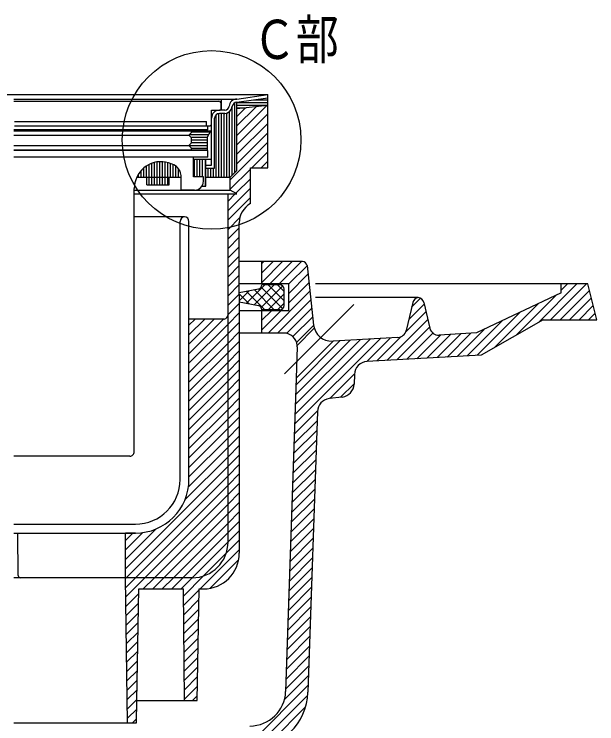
# Model space of a CAD drawing. Units: millimetres, scale not verified. Extents: x -819 to 819, y -558 to 522.
# Drawn here: x -529.8 to -334, y -383 to -144.6 of the extents above; entities that cross this region are included whole.
import ezdxf
from ezdxf.enums import TextEntityAlignment as Align

# ---------------------------------------------------------------- set-up
doc = ezdxf.new("R2010")
doc.units = ezdxf.units.MM
doc.header["$LTSCALE"] = 6
doc.linetypes.add('CHAIN2', pattern=[12, 9, -1, 1, -1])
doc.layers.add('0-E_極細4', color=6, linetype='Continuous')
doc.layers.add('1-1_寸法4', color=7, linetype='Continuous')
doc.styles.add('ＭＳ ゴシック', font='')
doc.styles.get('ＭＳ ゴシック').set_extended_font_data('MS Gothic')

msp = doc.modelspace()

# ---------------------------------------------------------------- linework, layer by layer
at = {"layer": '0-E_極細4'}
for p, q in [((-615.283, -171.596), (-444.583, -171.596)), ((-454.965, -173.075), (-444.583, -171.596)), ((-444.583, -172.636), (-444.583, -171.596)), ((-444.583, -195.353), (-444.583, -171.618)), ((-529.933, -173.075), (-454.965, -173.075)), ((-529.933, -173.825), (-461.008, -173.825)), ((-460.183, -176.825), (-460.183, -173.075)), ((-454.965, -174.136), (-444.583, -172.657)), ((-449.272, -173.325), (-444.583, -173.325)), ((-460.258, -176.525), (-460.258, -174.575)), ((-456.567, -198.709), (-456.567, -175.805)), ((-455.667, -197.809), (-455.667, -174.29)), ((-454.965, -197.106), (-454.965, -174.125)), ((-454.965, -174.225), (-444.583, -174.225)), ((-454.965, -175.125), (-444.583, -175.125)), ((-444.583, -175.186), (-454.965, -176.386)), ((-454.965, -185.264), (-444.926, -175.225)), ((-454.965, -182.082), (-448.524, -175.641)), ((-454.965, -176.025), (-451.843, -176.025)), ((-454.965, -178.9), (-452.122, -176.057)), ((-463.483, -176.825), (-460.558, -176.825)), ((-463.483, -181.325), (-463.483, -176.825)), ((-461.967, -199.325), (-461.967, -178.331)), ((-461.067, -199.325), (-461.067, -177.889)), ((-459.071, -176.825), (-460.858, -176.825)), ((-459.071, -177.875), (-460.858, -177.875)), ((-460.167, -199.325), (-460.167, -177.875)), ((-459.267, -199.325), (-459.267, -177.875)), ((-458.367, -199.325), (-458.367, -177.776)), ((-457.467, -199.325), (-457.467, -177.307)), ((-454.965, -188.446), (-444.583, -178.064)), ((-529.633, -180.575), (-465.133, -180.575)), ((-465.133, -182.075), (-465.133, -180.575)), ((-463.483, -195.275), (-463.483, -179.45)), ((-462.433, -196.325), (-462.433, -179.45)), ((-464.683, -183.424), (-529.933, -183.424)), ((-529.633, -182.075), (-464.233, -182.075)), ((-464.683, -183.424), (-464.683, -182.075)), ((-454.965, -191.628), (-444.583, -181.246)), ((-529.933, -183.716), (-463.708, -183.716)), ((-529.933, -185.216), (-471.058, -185.216)), ((-470.867, -185.025), (-464.406, -185.025)), ((-470.349, -185.925), (-464.886, -185.925)), ((-470.308, -183.716), (-470.308, -184.466)), ((-470.308, -184.125), (-463.926, -184.125)), ((-464.908, -185.966), (-463.708, -183.716)), ((-454.965, -194.81), (-444.583, -184.428)), ((-471.058, -188.666), (-470.308, -187.916)), ((-470.308, -185.966), (-470.308, -187.916)), ((-470.308, -186.825), (-464.908, -186.825)), ((-470.308, -187.725), (-464.908, -187.725)), ((-464.908, -185.966), (-464.908, -190.166)), ((-457.183, -200.21), (-444.583, -187.61)), ((-529.933, -188.666), (-471.058, -188.666)), ((-529.933, -190.166), (-464.908, -190.166)), ((-470.308, -189.416), (-471.058, -188.666)), ((-471.017, -188.625), (-464.908, -188.625)), ((-470.308, -189.416), (-470.308, -190.166)), ((-470.308, -189.525), (-464.908, -189.525)), ((-469.558, -192.574), (-529.933, -192.574)), ((-469.558, -199.174), (-469.558, -192.574)), ((-464.683, -192.574), (-469.558, -192.574)), ((-449.977, -196.186), (-444.583, -190.792)), ((-484.467, -199.325), (-484.467, -195.067)), ((-483.567, -199.325), (-483.567, -194.676)), ((-482.667, -199.325), (-482.667, -194.394)), ((-481.767, -199.325), (-481.767, -194.212)), ((-480.867, -199.325), (-480.867, -194.123)), ((-479.967, -199.325), (-479.967, -194.125)), ((-479.067, -199.325), (-479.067, -194.217)), ((-478.167, -199.325), (-478.167, -194.402)), ((-477.267, -199.325), (-477.267, -194.688)), ((-476.367, -199.325), (-476.367, -195.083)), ((-469.558, -193.325), (-463.483, -193.325)), ((-469.167, -199.174), (-469.167, -193.325)), ((-468.267, -199.174), (-468.267, -193.325)), ((-467.367, -199.174), (-467.367, -193.325)), ((-466.467, -199.174), (-466.467, -193.325)), ((-465.567, -202.325), (-465.567, -193.325)), ((-465.433, -202.325), (-465.433, -193.325)), ((-465.433, -195.275), (-463.483, -195.275)), ((-446.795, -196.186), (-444.583, -193.974)), ((-444.583, -196.186), (-444.583, -195.353)), ((-487.167, -199.325), (-487.167, -197.141)), ((-486.267, -199.325), (-486.267, -196.259)), ((-485.367, -199.325), (-485.367, -195.585)), ((-475.467, -199.325), (-475.467, -195.607)), ((-474.567, -199.325), (-474.567, -196.496)), ((-465.433, -196.325), (-462.433, -196.325)), ((-464.667, -199.325), (-464.667, -196.325)), ((-463.767, -199.325), (-463.767, -196.325)), ((-462.867, -199.325), (-462.867, -196.325)), ((-457.183, -203.392), (-450.433, -196.642)), ((-454.965, -197.106), (-457.183, -199.325)), ((-450.433, -208.186), (-450.433, -196.186)), ((-450.433, -196.186), (-444.583, -196.186)), ((-488.597, -199.325), (-473.683, -199.325)), ((-488.067, -199.325), (-488.067, -198.345)), ((-485.254, -201.875), (-485.254, -199.325)), ((-484.467, -201.875), (-484.467, -199.325)), ((-483.567, -201.875), (-483.567, -199.325)), ((-482.667, -201.875), (-482.667, -199.325)), ((-481.767, -201.875), (-481.767, -199.325)), ((-480.867, -201.875), (-480.867, -199.325)), ((-479.967, -201.875), (-479.967, -199.325)), ((-479.067, -201.875), (-479.067, -199.325)), ((-478.167, -201.875), (-478.167, -199.325)), ((-477.754, -201.875), (-477.754, -199.325)), ((-473.683, -203.674), (-473.683, -199.325)), ((-466.183, -199.174), (-469.558, -199.174)), ((-466.183, -200.674), (-466.183, -199.174)), ((-465.433, -199.325), (-457.183, -199.325)), ((-457.183, -203.686), (-457.183, -199.325)), ((-455.309, -204.7), (-450.433, -199.824)), ((-485.254, -201.875), (-477.754, -201.875)), ((-466.678, -202.325), (-465.433, -202.325)), ((-466.467, -202.325), (-466.467, -201.947)), ((-489.433, -291.574), (-489.433, -203.112)), ((-489.433, -205.329), (-489.433, -203.112)), ((-489.433, -203.686), (-457.183, -203.686)), ((-489.433, -204.886), (-454.965, -204.886)), ((-469.183, -203.674), (-473.683, -203.674)), ((-457.933, -210.506), (-450.433, -203.006)), ((-457.933, -245.503), (-457.933, -204.886)), ((-457.933, -207.324), (-455.495, -204.886)), ((-454.965, -204.886), (-457.183, -203.686)), ((-457.933, -213.688), (-450.433, -206.188)), ((-472.558, -212.686), (-489.433, -212.686)), ((-474.058, -300.886), (-474.058, -214.186)), ((-471.058, -300.886), (-471.058, -214.186)), ((-457.933, -216.87), (-453.97, -212.907)), ((-457.933, -220.052), (-454.183, -216.302)), ((-454.183, -235.98), (-454.183, -214.681)), ((-457.933, -223.234), (-454.183, -219.484)), ((-457.933, -226.416), (-454.183, -222.666)), ((-457.933, -229.598), (-454.183, -225.848)), ((-432.896, -227.698), (-454.183, -227.698)), ((-446.547, -235.198), (-446.547, -227.698)), ((-446.547, -234.649), (-439.596, -227.698)), ((-446.547, -231.467), (-442.778, -227.698)), ((-446.547, -228.285), (-445.96, -227.698)), ((-443.914, -235.198), (-436.414, -227.698)), ((-440.732, -235.198), (-433.232, -227.698)), ((-457.933, -232.78), (-454.183, -229.03)), ((-437.55, -235.198), (-431.403, -229.051)), ((-431.405, -229.033), (-429.18, -249.055)), ((-457.933, -235.962), (-454.183, -232.212)), ((-437.547, -238.377), (-431.084, -231.915)), ((-457.933, -239.144), (-454.183, -235.394)), ((-437.547, -235.198), (-454.183, -235.198)), ((-454.183, -238.934), (-454.183, -235.98)), ((-451.772, -241.658), (-445.597, -235.483)), ((-449.122, -242.19), (-442.415, -235.483)), ((-446.821, -243.071), (-439.584, -235.833)), ((-440.547, -235.483), (-446.547, -235.483)), ((-439.047, -240.887), (-444.451, -235.483)), ((-439.047, -237.705), (-441.269, -235.483)), ((-437.547, -241.559), (-430.766, -234.778)), ((-437.547, -244.198), (-437.547, -235.198)), ((-346.047, -235.198), (-428.547, -235.198)), ((-353.686, -248.153), (-340.731, -235.198)), ((-349.549, -247.198), (-337.549, -235.198)), ((-346.047, -237.332), (-343.913, -235.198)), ((-337.036, -235.198), (-346.047, -235.198)), ((-346.047, -238.182), (-346.047, -235.198)), ((-447.752, -236.933), (-454.183, -238.222)), ((-454.183, -240.887), (-450.85, -237.554)), ((-445.597, -243.883), (-451.747, -237.733)), ((-442.415, -243.883), (-449.096, -237.202)), ((-439.584, -243.532), (-446.808, -236.308)), ((-444.504, -251.698), (-430.448, -237.642)), ((-439.047, -242.383), (-439.047, -236.983)), ((-346.047, -238.182), (-374.423, -251.667)), ((-346.367, -247.198), (-336.504, -237.335)), ((-457.933, -242.326), (-454.183, -238.576)), ((-450.811, -241.851), (-454.183, -238.479)), ((-454.183, -238.934), (-454.183, -325.636)), ((-444.451, -243.883), (-439.047, -238.479)), ((-441.322, -251.698), (-430.13, -240.506)), ((-394.047, -239.698), (-428.547, -239.698)), ((-396.271, -243.008), (-393.267, -240.005)), ((-361.094, -252.379), (-347.666, -238.952)), ((-343.185, -247.198), (-335.869, -239.882)), ((-457.933, -245.508), (-454.183, -241.758)), ((-454.183, -241.175), (-447.752, -242.464)), ((-441.269, -243.883), (-439.047, -241.661)), ((-395.909, -241.459), (-398.1, -250.836)), ((-397.241, -247.16), (-392.05, -241.969)), ((-392.17, -241.457), (-390.151, -250.066)), ((-368.502, -256.605), (-353.73, -241.833)), ((-340.003, -247.198), (-335.235, -242.43)), ((-457.933, -248.69), (-454.183, -244.94)), ((-457.933, -321.886), (-457.933, -245.503)), ((-457.933, -245.508), (-457.933, -245.508)), ((-437.547, -244.198), (-454.183, -244.198)), ((-440.547, -243.883), (-446.548, -243.883)), ((-446.547, -251.698), (-446.547, -244.198)), ((-446.547, -250.559), (-440.186, -244.198)), ((-446.547, -247.377), (-443.368, -244.198)), ((-438.243, -251.801), (-429.812, -243.37)), ((-398.287, -251.388), (-391.445, -244.547)), ((-374.248, -259.169), (-359.794, -244.715)), ((-336.821, -247.198), (-334.6, -244.977)), ((-459.246, -246.991), (-471.058, -246.991)), ((-471.058, -258.633), (-459.417, -246.991)), ((-471.058, -255.451), (-462.599, -246.991)), ((-471.058, -252.269), (-465.781, -246.991)), ((-471.058, -249.087), (-468.963, -246.991)), ((-436.15, -252.89), (-429.493, -246.233)), ((-404.586, -260.87), (-390.841, -247.124)), ((-377.619, -259.358), (-365.858, -247.597)), ((-352.013, -247.198), (-372.861, -259.092)), ((-471.058, -261.815), (-457.933, -248.69)), ((-457.933, -251.872), (-454.183, -248.122)), ((-434.912, -254.834), (-429.175, -249.097)), ((-434.715, -255.842), (-428.969, -250.097)), ((-401.216, -260.681), (-390.236, -249.701)), ((-471.058, -264.997), (-457.933, -251.872)), ((-457.933, -255.054), (-454.183, -251.304)), ((-439.2, -251.698), (-454.183, -251.698)), ((-397.845, -260.492), (-389.088, -251.736)), ((-394.474, -260.303), (-386.516, -252.345)), ((-391.103, -260.114), (-383.145, -252.156)), ((-387.732, -259.925), (-379.774, -251.967)), ((-374.423, -251.667), (-387.062, -252.376)), ((-384.361, -259.736), (-376.403, -251.778)), ((-380.99, -259.547), (-371.922, -250.479)), ((-471.058, -268.179), (-457.933, -255.054)), ((-457.933, -258.236), (-454.183, -254.486)), ((-435.574, -282.311), (-406.741, -253.479)), ((-435.463, -279.019), (-410.112, -253.668)), ((-435.353, -275.726), (-413.483, -253.857)), ((-435.242, -272.434), (-416.854, -254.046)), ((-435.132, -269.142), (-420.225, -254.235)), ((-435.053, -266.787), (-422.635, -254.37)), ((-422.881, -254.383), (-422.635, -254.37)), ((-400.853, -253.149), (-422.635, -254.37)), ((-411.329, -261.248), (-403.37, -253.29)), ((-407.957, -261.059), (-399.786, -252.888)), ((-471.058, -271.361), (-457.933, -258.236)), ((-457.933, -261.418), (-454.183, -257.668)), ((-372.861, -259.092), (-411.256, -261.244)), ((-471.058, -300.886), (-471.058, -260.386)), ((-471.058, -274.543), (-457.933, -261.418)), ((-457.933, -264.6), (-454.183, -260.85)), ((-471.058, -277.725), (-457.933, -264.6)), ((-457.933, -267.782), (-454.183, -264.032)), ((-423.781, -273.701), (-415.493, -265.412)), ((-415.502, -265.586), (-415.612, -268.859)), ((-471.058, -280.907), (-457.933, -267.782)), ((-457.933, -270.964), (-454.183, -267.214)), ((-420.146, -273.248), (-415.607, -268.708)), ((-471.058, -284.089), (-457.933, -270.964)), ((-457.933, -274.146), (-454.183, -270.396)), ((-471.058, -287.271), (-457.933, -274.146)), ((-457.933, -277.328), (-454.183, -273.578)), ((-419.553, -273.174), (-423.985, -273.726)), ((-471.058, -290.453), (-457.933, -277.328)), ((-457.933, -280.51), (-454.183, -276.76)), ((-435.684, -285.604), (-427.915, -277.834)), ((-427.926, -278.041), (-431.09, -372.352)), ((-471.058, -293.635), (-457.933, -280.51)), ((-457.933, -283.692), (-454.183, -279.942)), ((-435.795, -288.896), (-428.03, -281.131)), ((-457.933, -286.874), (-454.183, -283.124)), ((-471.058, -296.817), (-457.933, -283.692)), ((-435.905, -292.188), (-428.14, -284.424)), ((-471.058, -299.999), (-457.933, -286.874)), ((-457.933, -290.056), (-454.183, -286.306)), ((-436.016, -295.481), (-428.251, -287.716)), ((-471.228, -303.35), (-457.933, -290.056)), ((-457.933, -293.238), (-454.183, -289.488)), ((-490.933, -293.074), (-529.933, -293.074)), ((-457.933, -296.42), (-454.183, -292.67)), ((-436.126, -298.773), (-428.361, -291.009)), ((-472.4, -307.704), (-457.933, -293.238)), ((-436.236, -302.066), (-428.472, -294.301)), ((-492.433, -330.92), (-457.933, -296.42)), ((-457.933, -299.602), (-454.183, -295.852)), ((-436.347, -305.358), (-428.582, -297.594)), ((-492.217, -333.886), (-457.933, -299.602)), ((-457.933, -302.784), (-454.183, -299.034)), ((-457.933, -305.966), (-454.183, -302.216)), ((-436.457, -308.651), (-428.693, -300.886)), ((-489.035, -333.886), (-457.933, -302.784)), ((-436.568, -311.943), (-428.803, -304.178)), ((-485.853, -333.886), (-457.933, -305.966)), ((-457.933, -309.147), (-454.183, -305.397)), ((-436.678, -315.235), (-428.914, -307.471)), ((-482.671, -333.886), (-457.933, -309.147)), ((-457.933, -312.329), (-454.183, -308.579)), ((-457.933, -315.511), (-454.183, -311.761)), ((-436.789, -318.528), (-429.024, -310.763)), ((-479.489, -333.886), (-457.933, -312.329)), ((-436.899, -321.82), (-429.134, -314.056)), ((-529.933, -315.886), (-489.058, -315.886)), ((-476.307, -333.886), (-457.933, -315.511)), ((-457.933, -318.693), (-454.183, -314.943)), ((-528.438, -333.141), (-528.536, -318.901)), ((-492.433, -327.738), (-482.24, -317.544)), ((-492.433, -324.556), (-486.594, -318.716)), ((-489.058, -318.886), (-492.433, -318.886)), ((-492.433, -333.886), (-492.433, -318.886)), ((-492.433, -321.374), (-489.945, -318.886)), ((-473.125, -333.886), (-457.933, -318.693)), ((-457.933, -321.875), (-454.183, -318.125)), ((-437.01, -325.113), (-429.245, -317.348)), ((-458.545, -325.67), (-454.183, -321.307)), ((-437.12, -328.405), (-429.355, -320.64)), ((-469.943, -333.886), (-457.933, -321.875)), ((-437.23, -331.698), (-429.466, -323.933)), ((-467.329, -337.636), (-454.183, -324.489)), ((-466.149, -333.273), (-458.545, -325.67)), ((-463.935, -337.423), (-454.396, -327.884)), ((-437.341, -334.99), (-429.576, -327.225)), ((-437.451, -338.282), (-429.687, -330.518)), ((-472.909, -340.033), (-466.149, -333.273)), ((-492.433, -333.886), (-529.933, -333.886)), ((-469.933, -333.886), (-492.433, -333.886)), ((-491.683, -382.636), (-492.433, -333.886)), ((-492.431, -334.04), (-492.433, -333.886)), ((-492.43, -334.098), (-492.217, -333.886)), ((-492.382, -337.232), (-489.035, -333.886)), ((-492.333, -340.366), (-485.853, -333.886)), ((-486.421, -337.636), (-482.671, -333.886)), ((-483.239, -337.636), (-479.489, -333.886)), ((-480.057, -337.636), (-476.307, -333.886)), ((-476.875, -337.636), (-473.125, -333.886)), ((-473.693, -337.636), (-469.943, -333.886)), ((-437.562, -341.575), (-429.797, -333.81)), ((-488.558, -375.136), (-487.933, -337.636)), ((-487.933, -337.636), (-472.933, -337.636)), ((-472.558, -375.136), (-472.933, -337.636)), ((-472.878, -343.184), (-467.689, -337.995)), ((-467.683, -337.636), (-466.183, -337.636)), ((-437.672, -344.867), (-429.908, -337.103)), ((-492.285, -343.5), (-487.959, -339.173)), ((-437.783, -348.16), (-430.018, -340.395)), ((-492.237, -346.633), (-488.013, -342.409)), ((-472.846, -346.334), (-467.741, -341.229)), ((-492.189, -349.767), (-488.067, -345.645)), ((-472.815, -349.485), (-467.792, -344.463)), ((-437.893, -351.452), (-430.128, -343.687)), ((-472.783, -352.635), (-467.844, -347.696)), ((-438.004, -354.745), (-430.239, -346.98)), ((-492.141, -352.901), (-488.121, -348.881)), ((-438.114, -358.037), (-430.349, -350.272)), ((-492.092, -356.035), (-488.175, -352.117)), ((-472.752, -355.786), (-467.896, -350.93)), ((-472.72, -358.936), (-467.948, -354.164)), ((-438.224, -361.329), (-430.46, -353.565)), ((-492.044, -359.168), (-488.228, -355.353)), ((-472.689, -362.087), (-467.999, -357.397)), ((-438.335, -364.622), (-430.57, -356.857)), ((-491.996, -362.302), (-488.282, -358.589)), ((-491.948, -365.436), (-488.336, -361.825)), ((-472.657, -365.237), (-468.051, -360.631)), ((-438.445, -367.914), (-430.681, -360.15)), ((-472.626, -368.388), (-468.103, -363.865)), ((-438.556, -371.207), (-430.791, -363.442)), ((-491.9, -368.57), (-488.39, -365.06)), ((-472.594, -371.538), (-468.155, -367.099)), ((-438.994, -374.827), (-430.901, -366.734)), ((-491.851, -371.704), (-488.444, -368.296)), ((-491.803, -374.837), (-488.498, -371.532)), ((-472.563, -374.689), (-468.206, -370.332)), ((-452.183, -391.198), (-431.012, -370.027)), ((-469.828, -375.136), (-468.258, -373.566)), ((-448.932, -391.129), (-431.149, -373.346)), ((-491.755, -377.971), (-488.552, -374.768)), ((-488.683, -382.636), (-488.558, -375.136)), ((-491.707, -381.105), (-488.606, -378.004)), ((-445.006, -390.385), (-431.892, -377.271)), ((-490.055, -382.636), (-488.66, -381.24)), ((-529.933, -382.636), (-488.683, -382.636))]:
    msp.add_line(p, q, dxfattribs=at)
at = {"layer": '0-E_極細4', "linetype": 'CHAIN2'}
msp.add_line((-438.986, -265.417), (-415.685, -242.116), dxfattribs=at)
at = {"layer": '0-E_極細4'}
for points in [[(-470.308, -185.966), (-471.058, -185.216), (-470.308, -184.466)], [(-464.683, -192.574), (-464.683, -190.324), (-529.933, -190.324)], [(-352.013, -247.198), (-334.047, -247.198), (-337.036, -235.198)], [(-434.703, -256.349), (-435.053, -266.787), (-438.586, -372.101)], [(-529.933, -318.886), (-528.537, -318.886), (-489.058, -318.886)], [(-488.558, -375.136), (-468.283, -375.136), (-467.683, -337.636)]]:
    msp.add_lwpolyline(points, dxfattribs=at)
for centre, radius, start, end in [((-461.008, -174.575), 0.75, 24.05455, 90), ((-454.965, -175.7), 2.625, 90, 175.84901), ((-461.008, -174.575), 0.75, 0, 24.05455), ((-459.071, -175.325), 1.5, 270, 356.64911), ((-459.071, -175.325), 2.55, 270, 356.64911), ((-454.965, -175.7), 1.575, 90, 175.84901), ((-460.858, -179.45), 2.625, 90, 180), ((-460.858, -179.45), 1.575, 90, 180), ((-460.558, -176.525), 0.3, 270, 360), ((-464.233, -181.325), 0.75, 270, 360), ((-480.433, -203.112), 9, 55.16629, 155.11305), ((-478.183, -199.174), 4.5, 358.0749, 50.0295), ((-480.433, -203.112), 9, 155.11305, 180), ((-469.183, -200.674), 3, 270, 360), ((-446.683, -214.681), 7.5, 120, 180), ((-472.558, -214.186), 1.5, 90, 180), ((-472.558, -214.186), 1.5, 0, 90), ((-432.896, -229.198), 1.5, 6.34019, 90), ((-448.047, -235.462), 1.5, 281.33475, 359.20207), ((-440.547, -236.983), 1.5, 0, 90), ((-393.718, -241.971), 2.25, 98.20899, 166.84966), ((-394.36, -241.971), 2.25, 13.20107, 81.79101), ((-448.047, -243.935), 1.5, 1.98673, 78.66525), ((-440.547, -242.383), 1.5, 270, 360), ((-459.433, -245.503), 1.5, 277.18076, 360), ((-423.217, -248.393), 6, 186.34019, 273.20791), ((-387.23, -249.381), 3, 193.20107, 273.2079), ((-439.2, -256.198), 4.5, 4.5382, 90), ((-401.021, -250.154), 3, 273.20791, 346.84966), ((-439.2, -256.198), 4.5, 358.07878, 4.5382), ((-411.004, -265.737), 4.5, 93.20791, 178.07878), ((-420.109, -268.708), 4.5, 277.10413, 358.07875), ((-423.429, -278.192), 4.5, 97.10409, 178.07878), ((-490.933, -291.574), 1.5, 269.99954, 360), ((-489.058, -300.886), 18, 270, 360), ((-489.058, -300.886), 15, 270, 360), ((-469.933, -321.886), 12, 270, 360), ((-466.183, -325.636), 12, 270, 360), ((-527.688, -333.136), 0.75, 180.39514, 270), ((-450.579, -371.698), 12, 270, 358.07878), ((-450.579, -371.698), 19.5, 270, 358.07878)]:
    msp.add_arc(centre, radius, start, end, dxfattribs=at)
at = {"layer": '1-1_寸法4'}
msp.add_circle((-463.483, -186.812), 30, dxfattribs=at)

# ---------------------------------------------------------------- texts
at = {"layer": '1-1_寸法4', "style": 'ＭＳ ゴシック', "width": 0.8}
msp.add_text('Ｃ部', height=13.2, dxfattribs=at).set_placement((-449.556, -163.578), align=Align.BOTTOM_LEFT)

doc.saveas('drawing.dxf')
